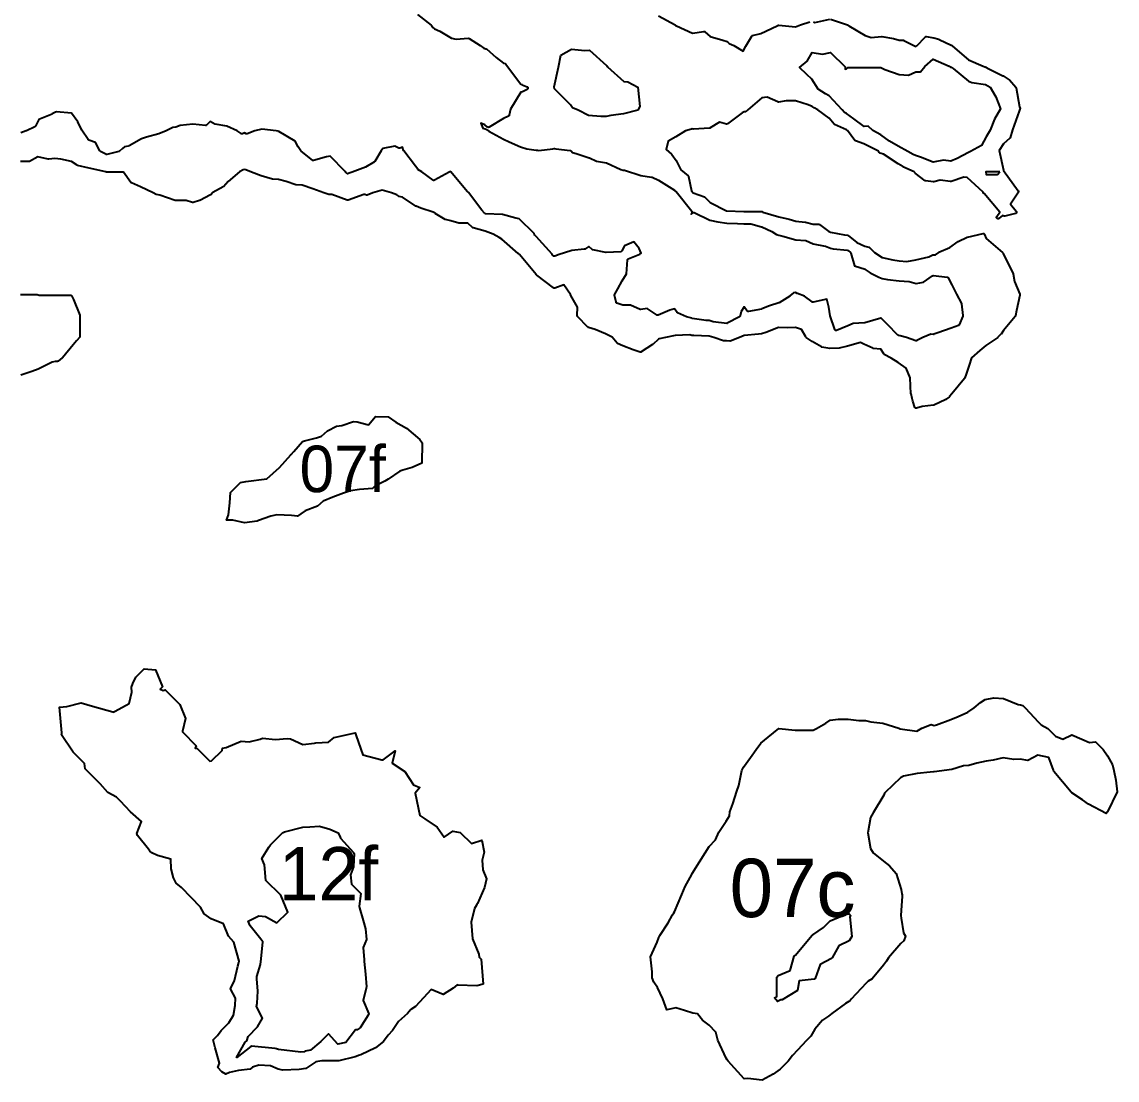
# Model space of a CAD drawing. Header units: millimetres. Extents: x 0 to 500, y 0 to 700.
# Drawn here: x 249.3 to 308.2, y 377.1 to 434 of the extents above; entities that cross this region are included whole.
import ezdxf
from ezdxf.enums import TextEntityAlignment as Align

# ---------------------------------------------------------------- set-up
doc = ezdxf.new("R2010")
doc.units = ezdxf.units.MM
doc.layers.add('CORTE', color=1, linetype='Continuous')
doc.layers.add('GRABADO', color=5, linetype='Continuous')

msp = doc.modelspace()

# ---------------------------------------------------------------- linework, layer by layer
at = {"layer": 'CORTE'}
for points in [[(292.768, 434.135), (293.675, 433.832), (293.68, 433.83), (293.686, 433.827), (293.691, 433.824), (293.697, 433.822), (293.707, 433.818), (293.716, 433.812), (293.719, 433.809), (293.749, 433.783), (294.63, 433.255), (294.954, 433.144), (295.517, 433.211), (295.524, 433.212), (295.533, 433.211), (296.149, 433.1), (296.153, 433.1), (296.463, 433.015), (296.689, 433.003), (296.694, 433.002), (296.702, 433.001), (296.711, 432.998), (296.716, 432.995), (297.245, 432.718), (297.364, 432.665), (297.408, 432.704), (297.856, 433.175), (297.861, 433.18), (297.872, 433.188), (297.879, 433.191), (297.885, 433.194), (297.895, 433.196), (297.9, 433.197), (297.905, 433.198), (297.916, 433.198), (298.32, 433.129), (298.323, 433.128), (298.6, 433.052), (298.604, 433.05), (298.608, 433.049), (299.264, 432.744), (299.268, 432.742), (299.271, 432.74), (299.313, 432.711), (299.316, 432.708), (299.825, 432.251), (300.196, 431.948), (300.984, 431.607), (301.07, 431.57), (301.095, 431.566), (301.102, 431.565), (301.111, 431.562), (301.115, 431.56), (301.185, 431.524), (302.046, 431.096), (302.05, 431.094), (302.375, 430.879), (302.382, 430.874), (302.389, 430.867), (302.729, 430.476), (302.734, 430.47), (302.74, 430.458), (302.744, 430.449), (302.746, 430.443), (302.941, 429.413), (302.961, 429.329), (302.962, 429.318), (302.962, 429.306), (302.96, 429.295), (302.917, 429.183), (302.554, 428.18), (302.432, 427.762), (302.43, 427.755), (302.426, 427.747), (302.423, 427.741), (302.415, 427.731), (302.066, 427.428), (301.837, 427.077), (302.069, 426.012), (302.07, 426.006), (302.07, 425.997), (302.07, 425.99), (302.07, 425.989), (302.868, 424.913), (302.871, 424.908), (302.875, 424.9), (302.878, 424.893), (302.88, 424.885), (302.881, 424.88), (302.882, 424.871), (302.882, 424.864), (302.881, 424.855), (302.878, 424.846), (302.877, 424.843), (302.875, 424.837), (302.872, 424.831), (302.451, 424.181), (302.762, 423.805), (302.766, 423.8), (302.771, 423.791), (302.774, 423.785), (302.775, 423.782), (302.778, 423.774), (302.779, 423.765), (302.779, 423.757), (302.779, 423.75), (302.778, 423.745), (302.777, 423.737), (302.774, 423.731), (302.771, 423.723), (302.767, 423.716), (302.764, 423.711), (302.755, 423.701), (302.743, 423.693), (302.733, 423.688), (302.725, 423.685), (302.143, 423.545), (302.137, 423.543), (302.125, 423.542), (302.117, 423.543), (302.112, 423.544), (302.108, 423.545), (302.024, 423.57), (301.822, 423.419), (301.816, 423.414), (301.807, 423.41), (301.805, 423.409), (301.796, 423.405), (301.782, 423.403), (301.774, 423.403), (301.767, 423.404), (301.76, 423.405), (301.754, 423.407), (301.747, 423.409), (301.738, 423.414), (301.733, 423.418), (301.727, 423.422), (301.718, 423.431), (301.713, 423.439), (301.709, 423.446), (301.706, 423.452), (301.704, 423.459), (301.703, 423.464), (301.702, 423.469), (301.701, 423.479), (301.702, 423.488), (301.703, 423.495), (301.705, 423.501), (301.707, 423.508), (301.71, 423.513), (301.712, 423.517), (301.872, 423.753), (301.038, 424.753), (301.022, 424.759), (301.017, 424.761), (301.008, 424.766), (301.003, 424.77), (300.997, 424.775), (300.992, 424.781), (300.988, 424.785), (300.985, 424.79), (300.981, 424.797), (300.979, 424.803), (300.971, 424.827), (300.124, 425.629), (299.946, 425.64), (299.252, 425.403), (299.243, 425.4), (299.232, 425.399), (299.227, 425.399), (299.222, 425.399), (298.669, 425.471), (298.32, 425.391), (298.312, 425.389), (298.301, 425.389), (298.297, 425.39), (297.901, 425.435), (297.896, 425.436), (297.89, 425.437), (297.884, 425.439), (297.875, 425.443), (297.868, 425.448), (297.329, 425.863), (297.325, 425.866), (297.275, 425.918), (296.663, 426.203), (296.659, 426.204), (296.411, 426.348), (295.616, 426.874), (295.501, 426.913), (295.428, 426.937), (295.422, 426.939), (295.416, 426.943), (295.412, 426.945), (295.406, 426.95), (295.398, 426.958), (295.394, 426.962), (295.392, 426.965), (295.347, 427.035), (294.569, 427.439), (294.115, 427.585), (294.108, 427.587), (294.1, 427.592), (294.089, 427.6), (294.083, 427.608), (293.676, 428.15), (293.633, 428.182), (292.99, 428.472), (292.986, 428.474), (292.983, 428.476), (292.977, 428.48), (292.971, 428.485), (292.968, 428.489), (292.694, 428.818), (292.08, 429.253), (291.883, 429.376), (291.785, 429.437), (291.563, 429.522), (290.881, 429.736), (290.384, 429.736), (289.974, 429.679), (289.969, 429.679), (289.962, 429.679), (289.954, 429.68), (289.949, 429.681), (289.941, 429.683), (289.363, 429.95), (289.073, 429.9), (288.326, 429.259), (288.234, 429.175), (288.229, 429.171), (288.222, 429.166), (288.214, 429.162), (288.208, 429.16), (288.2, 429.157), (288.193, 429.156), (288.134, 429.15), (288.027, 429.101), (287.231, 428.51), (287.225, 428.506), (287.212, 428.5), (287.201, 428.498), (287.194, 428.497), (287.19, 428.496), (287.183, 428.496), (287.176, 428.497), (287.17, 428.498), (286.798, 428.603), (286.3, 428.287), (286.297, 428.285), (286.29, 428.281), (286.279, 428.278), (286.273, 428.277), (286.268, 428.276), (285.411, 428.215), (285.405, 428.215), (285.394, 428.216), (285.389, 428.218), (285.338, 428.232), (285.291, 428.214), (285.287, 428.213), (284.978, 428.134), (284.447, 427.815), (284.037, 427.569), (283.93, 427.12), (284.227, 426.87), (284.231, 426.866), (284.234, 426.862), (284.47, 426.544), (284.474, 426.538), (284.717, 426.028), (285.111, 425.713), (285.115, 425.709), (285.121, 425.703), (285.126, 425.696), (285.129, 425.691), (285.132, 425.685), (285.135, 425.678), (285.136, 425.674), (285.297, 424.902), (285.38, 424.799), (285.988, 424.582), (285.995, 424.58), (286.002, 424.576), (286.005, 424.574), (286.012, 424.569), (286.016, 424.564), (286.306, 424.272), (287.184, 423.828), (287.195, 423.826), (287.195, 423.826), (288.115, 423.8), (289.018, 423.8), (289.028, 423.799), (289.033, 423.797), (289.063, 423.789), (289.067, 423.787), (289.071, 423.786), (289.122, 423.761), (289.985, 423.502), (290.538, 423.384), (290.541, 423.383), (290.908, 423.265), (291.414, 423.218), (291.419, 423.217), (291.829, 423.119), (292.144, 423.106), (292.15, 423.106), (292.158, 423.104), (292.168, 423.101), (292.176, 423.097), (292.18, 423.095), (292.183, 423.093), (292.687, 422.711), (292.767, 422.676), (293.53, 422.537), (293.683, 422.521), (293.687, 422.521), (293.694, 422.519), (293.706, 422.514), (293.714, 422.509), (293.716, 422.507), (294.194, 422.131), (294.623, 421.925), (294.84, 421.873), (294.846, 421.871), (294.856, 421.866), (294.863, 421.862), (294.868, 421.858), (294.872, 421.854), (295.13, 421.593), (295.554, 421.326), (296.123, 421.196), (296.461, 421.141), (296.875, 421.096), (297.362, 421.199), (298.062, 421.347), (298.268, 421.461), (298.272, 421.463), (298.282, 421.468), (298.292, 421.469), (298.297, 421.47), (298.301, 421.47), (298.307, 421.47), (298.408, 421.461), (298.594, 421.595), (298.6, 421.599), (299.193, 421.866), (299.632, 422.173), (299.637, 422.176), (300.126, 422.416), (300.134, 422.419), (300.14, 422.42), (300.975, 422.606), (300.979, 422.606), (300.983, 422.607), (300.995, 422.607), (301.004, 422.605), (301.009, 422.604), (301.016, 422.602), (301.024, 422.598), (301.029, 422.594), (301.035, 422.591), (301.04, 422.586), (301.047, 422.579), (301.052, 422.571), (301.054, 422.566), (301.057, 422.561), (301.146, 422.333), (302.014, 421.589), (302.017, 421.586), (302.022, 421.58), (302.027, 421.573), (302.029, 421.569), (302.047, 421.533), (302.076, 421.475), (302.586, 420.456), (302.589, 420.449), (302.591, 420.441), (302.592, 420.438), (302.66, 420.026), (302.947, 419.339), (302.949, 419.334), (302.951, 419.324), (302.952, 419.315), (302.952, 419.308), (302.952, 419.303), (302.951, 419.298), (302.778, 418.461), (302.719, 418.181), (302.717, 418.171), (302.711, 418.161), (302.706, 418.154), (302.069, 417.389), (301.942, 417.199), (301.939, 417.194), (301.934, 417.189), (301.771, 417.032), (301.767, 417.029), (301.764, 417.026), (301.128, 416.591), (300.803, 416.313), (300.36, 415.932), (300.227, 415.533), (300.062, 415.039), (299.997, 414.841), (299.995, 414.835), (299.99, 414.827), (299.987, 414.822), (299.984, 414.818), (299.288, 413.982), (299.172, 413.843), (299.168, 413.839), (299.163, 413.834), (298.986, 413.693), (298.981, 413.689), (298.976, 413.686), (298.335, 413.378), (298.329, 413.376), (298.321, 413.373), (298.315, 413.372), (297.707, 413.3), (297.392, 413.216), (297.387, 413.215), (297.382, 413.214), (297.375, 413.214), (297.368, 413.215), (297.361, 413.216), (297.353, 413.218), (297.347, 413.221), (297.34, 413.224), (297.33, 413.23), (297.324, 413.236), (297.317, 413.243), (297.312, 413.252), (297.308, 413.26), (297.191, 413.588), (297.19, 413.591), (297.153, 413.735), (297.099, 413.984), (297.098, 413.989), (297.098, 413.993), (297.058, 414.848), (296.844, 415.361), (296.409, 415.668), (296.027, 415.911), (295.655, 416.112), (295.651, 416.114), (295.646, 416.118), (295.64, 416.123), (295.634, 416.129), (295.631, 416.134), (295.629, 416.137), (295.479, 416.391), (295.072, 416.432), (295.067, 416.433), (295.059, 416.435), (295.052, 416.438), (294.566, 416.664), (294.379, 416.752), (293.691, 416.552), (293.241, 416.437), (293.234, 416.436), (293.229, 416.436), (292.742, 416.421), (292.736, 416.422), (292.734, 416.422), (292.302, 416.502), (292.293, 416.504), (292.285, 416.508), (292.281, 416.51), (291.783, 416.809), (291.781, 416.81), (291.464, 417.025), (291.46, 417.028), (291.453, 417.034), (291.449, 417.039), (291.444, 417.044), (291.441, 417.049), (291.202, 417.456), (290.883, 417.555), (290.461, 417.533), (290.457, 417.533), (289.978, 417.556), (289.296, 417.294), (289.061, 417.221), (289.059, 417.22), (289.055, 417.219), (288.898, 417.195), (288.896, 417.195), (288.132, 417.118), (287.881, 417.018), (287.378, 416.817), (287.367, 416.813), (287.359, 416.813), (287.354, 416.813), (287.348, 416.813), (287.182, 416.83), (287.036, 416.835), (287.03, 416.835), (287.023, 416.837), (287.017, 416.838), (286.499, 417.016), (286.249, 417.086), (285.415, 417.116), (285.411, 417.116), (285.32, 417.13), (285.316, 417.131), (285.201, 417.162), (284.418, 417.122), (283.902, 417.014), (283.561, 416.948), (283.524, 416.932), (283.208, 416.643), (283.204, 416.639), (283.199, 416.636), (282.595, 416.24), (282.589, 416.237), (282.577, 416.232), (282.563, 416.229), (282.553, 416.229), (282.546, 416.229), (282.539, 416.231), (282.535, 416.232), (282.157, 416.355), (282.155, 416.356), (281.601, 416.577), (281.323, 416.689), (281.314, 416.693), (281.306, 416.7), (281.301, 416.704), (281.297, 416.708), (281.031, 417.028), (280.671, 417.21), (280.116, 417.455), (279.752, 417.559), (279.747, 417.561), (279.741, 417.564), (279.735, 417.568), (279.731, 417.57), (279.725, 417.575), (279.167, 418.149), (279.164, 418.152), (279.16, 418.159), (279.155, 418.167), (279.153, 418.172), (279.151, 418.177), (279.149, 418.188), (279.148, 418.197), (279.148, 418.201), (279.169, 418.654), (278.808, 419.274), (278.806, 419.278), (278.784, 419.33), (278.422, 419.851), (277.949, 419.674), (277.943, 419.672), (277.935, 419.671), (277.928, 419.67), (277.921, 419.67), (277.914, 419.67), (277.904, 419.672), (277.894, 419.676), (277.885, 419.681), (277.88, 419.684), (276.976, 420.362), (276.961, 420.372), (276.956, 420.376), (276.951, 420.382), (276.946, 420.387), (276.942, 420.393), (276.94, 420.397), (276.934, 420.409), (276.044, 421.478), (276.037, 421.482), (276.032, 421.485), (276.025, 421.492), (276.021, 421.497), (276.016, 421.503), (276.013, 421.509), (276.012, 421.512), (275.987, 421.525), (275.983, 421.527), (275.978, 421.531), (275.099, 422.307), (274.955, 422.399), (274.625, 422.577), (274.195, 422.732), (273.55, 422.912), (273.544, 422.914), (273.533, 422.919), (273.526, 422.926), (273.524, 422.927), (273.263, 423.166), (272.793, 423.166), (272.788, 423.166), (272.782, 423.167), (272.776, 423.169), (272.347, 423.297), (272.073, 423.356), (272.066, 423.358), (272.06, 423.361), (272.056, 423.363), (271.504, 423.694), (271.502, 423.695), (271.406, 423.762), (270.734, 423.975), (270.731, 423.975), (270.486, 424.073), (270.481, 424.075), (270.473, 424.079), (269.759, 424.556), (269.565, 424.602), (269.558, 424.605), (269.548, 424.609), (269.449, 424.681), (269.157, 424.798), (268.66, 424.947), (268.164, 424.798), (267.859, 424.676), (267.849, 424.673), (267.842, 424.673), (267.835, 424.672), (267.826, 424.673), (267.818, 424.674), (267.814, 424.675), (267.724, 424.705), (267.672, 424.702), (266.83, 424.399), (266.819, 424.396), (266.81, 424.395), (266.805, 424.395), (266.795, 424.396), (266.785, 424.399), (265.945, 424.701), (265.879, 424.701), (265.8, 424.706), (265.79, 424.707), (265.532, 424.798), (264.93, 425.01), (264.361, 425.211), (264.021, 425.231), (264.018, 425.231), (264.011, 425.232), (263.498, 425.408), (263.09, 425.511), (262.783, 425.53), (262.775, 425.531), (262.768, 425.533), (262.152, 425.718), (261.64, 425.91), (261.322, 426.029), (261.249, 426.057), (261.183, 426.032), (260.995, 425.919), (260.375, 425.398), (260.121, 425.124), (260.116, 425.118), (260.109, 425.114), (260.106, 425.111), (259.559, 424.809), (259.448, 424.694), (259.443, 424.69), (259.438, 424.686), (259.433, 424.684), (258.85, 424.384), (258.846, 424.383), (258.842, 424.381), (258.488, 424.275), (258.482, 424.274), (258.471, 424.272), (258.461, 424.273), (258.458, 424.274), (258.452, 424.275), (258.112, 424.377), (257.541, 424.377), (257.531, 424.378), (257.521, 424.38), (256.699, 424.676), (256.606, 424.69), (256.528, 424.702), (256.521, 424.703), (256.516, 424.705), (256.51, 424.707), (256.503, 424.711), (256.35, 424.802), (255.66, 425.113), (255.174, 425.332), (255.168, 425.335), (255.163, 425.338), (255.159, 425.341), (255.153, 425.347), (255.149, 425.351), (255.147, 425.354), (254.757, 425.916), (254.754, 425.917), (253.857, 425.917), (253.856, 425.917), (253.85, 425.915), (253.838, 425.915), (253.825, 425.915), (253.815, 425.918), (253.813, 425.919), (253.807, 425.921), (253.799, 425.926), (252.895, 426.132), (252.271, 426.275), (252.263, 426.278), (252.254, 426.282), (252.25, 426.285), (251.956, 426.484), (251.387, 426.611), (251.059, 426.639), (250.729, 426.611), (250.721, 426.61), (250.709, 426.612), (250.706, 426.612), (250.144, 426.735), (249.689, 426.487), (249.684, 426.484), (249.677, 426.482), (249.669, 426.48), (249.665, 426.479), (249.66, 426.479), (249.207, 426.479)], [(283.513, 434.317), (284.42, 433.827), (284.425, 433.824), (284.43, 433.82), (284.434, 433.816), (284.439, 433.811), (284.444, 433.804), (284.449, 433.796), (284.453, 433.789), (284.454, 433.783), (284.455, 433.781), (284.464, 433.781), (284.471, 433.779), (284.478, 433.778), (284.484, 433.775), (285.345, 433.388), (285.955, 433.479), (285.961, 433.48), (285.966, 433.48), (285.973, 433.479), (285.982, 433.477), (285.992, 433.474), (286.003, 433.469), (286.01, 433.463), (286.013, 433.461), (286.299, 433.203), (286.976, 433.001), (287.208, 432.932), (287.215, 432.93), (287.222, 432.926), (287.226, 432.924), (287.232, 432.92), (287.236, 432.917), (287.329, 432.833), (287.569, 432.718), (287.572, 432.716), (288.081, 432.411), (288.212, 432.684), (288.213, 432.687), (288.531, 433.221), (288.534, 433.226), (288.541, 433.233), (288.545, 433.238), (288.553, 433.244), (288.565, 433.251), (288.573, 433.254), (288.576, 433.255), (289.015, 433.36), (289.896, 433.783), (289.901, 433.786), (289.94, 433.797), (289.959, 433.806), (289.965, 433.808), (289.974, 433.81), (289.978, 433.811), (289.987, 433.812), (290.882, 433.723), (291.155, 433.832), (291.157, 433.833), (291.663, 433.995)], [(291.862, 433.994), (291.924, 433.948), (292.73, 434.136)], [(249.205, 419.33), (250.091, 419.33), (250.102, 419.329), (250.155, 419.313), (250.221, 419.293), (251.059, 419.293), (251.909, 419.293), (251.915, 419.293), (251.925, 419.291), (251.93, 419.29), (251.937, 419.288), (251.945, 419.284), (251.95, 419.28), (251.956, 419.276), (251.961, 419.272), (251.967, 419.266), (251.971, 419.259), (251.975, 419.253), (251.977, 419.248), (252.055, 419.062), (252.404, 418.227), (252.407, 418.221), (252.409, 418.212), (252.409, 418.207), (252.41, 418.203), (252.41, 417.084), (252.409, 417.079), (252.409, 417.074), (252.407, 417.066), (252.404, 417.059), (252.401, 417.052), (252.397, 417.045), (252.393, 417.041), (252.218, 416.83), (252.043, 416.621), (251.465, 415.927), (251.462, 415.923), (251.458, 415.919), (251.244, 415.749), (251.24, 415.746), (251.235, 415.743), (251.228, 415.739), (251.219, 415.736), (251.211, 415.734), (251.204, 415.733), (251.068, 415.733), (250.911, 415.696), (250.165, 415.312), (250.16, 415.31), (249.823, 415.194), (249.229, 414.991)]]:
    msp.add_lwpolyline(points, dxfattribs=at)
for points in [[(301.883, 425.922), (301.122, 425.922), (301.146, 425.778), (301.746, 425.778), (301.883, 425.922)], [(262.458, 409.422), (263.138, 410.025), (263.741, 410.705), (263.755, 410.724), (263.769, 410.732), (263.904, 410.889), (264.383, 411.417), (264.489, 411.464), (265.125, 411.623), (265.404, 411.717), (265.717, 411.99), (266.213, 412.241), (266.498, 412.279), (267.111, 412.505), (267.315, 412.486), (267.917, 412.314), (268.296, 412.768), (268.974, 412.76), (269.396, 412.467), (269.965, 412.146), (270.68, 411.536), (270.814, 411.353), (270.791, 410.258), (270.282, 410.018), (269.78, 409.884), (269.618, 409.829), (268.987, 409.392), (268.797, 409.287), (268.272, 409.03), (268.148, 408.906), (267.441, 408.842), (266.955, 408.776), (266.852, 408.732), (266.575, 408.643), (266.005, 408.426), (265.485, 408.21), (265.19, 407.948), (264.522, 407.688), (264.292, 407.542), (264.107, 407.405), (263.785, 407.452), (262.99, 407.485), (262.679, 407.414), (262.012, 407.173), (261.93, 407.147), (261.257, 407.051), (260.638, 407.201), (260.287, 407.198), (260.388, 407.478), (260.467, 408.121), (260.505, 408.688), (261.04, 409.223), (261.329, 409.277), (262.458, 409.422)], [(274.1, 382.245), (273.752, 382.157), (272.725, 382.196), (272.7, 382.206), (272.484, 382.026), (271.934, 381.689), (271.297, 381.964), (270.88, 381.515), (270.449, 381.05), (270.199, 380.877), (270.024, 380.667), (269.535, 380.243), (269.211, 379.745), (268.976, 379.495), (268.732, 379.162), (268.304, 378.823), (267.519, 378.444), (267.394, 378.403), (267.346, 378.383), (267.204, 378.33), (266.337, 378.128), (265.913, 378.123), (265.407, 378.117), (265.101, 378.074), (264.549, 377.711), (264.197, 377.647), (263.316, 377.611), (263.07, 377.676), (262.654, 377.855), (262.032, 377.882), (261.692, 377.775), (261.569, 377.678), (260.933, 377.608), (260.448, 377.486), (260.256, 377.396), (260.033, 377.53), (259.826, 377.756), (259.91, 377.995), (259.684, 378.815), (259.565, 379.248), (259.8, 379.484), (260.002, 379.747), (260.421, 380.166), (260.669, 380.582), (260.752, 381.093), (260.781, 381.492), (260.495, 381.998), (260.728, 382.447), (260.901, 383.216), (260.953, 383.404), (260.964, 383.485), (260.68, 384.507), (260.394, 384.829), (260.122, 385.49), (259.465, 385.76), (259.085, 386.032), (258.892, 386.39), (258.385, 386.898), (257.87, 387.438), (257.576, 387.671), (257.43, 387.97), (257.307, 388.448), (257.292, 388.965), (256.573, 389.17), (256.279, 389.313), (256.174, 389.402), (256.09, 389.501), (255.504, 390.233), (255.47, 390.353), (255.726, 390.987), (255.134, 391.505), (254.587, 392.09), (254.367, 392.294), (253.908, 392.547), (253.494, 393.014), (252.692, 393.816), (252.654, 394.112), (252.048, 394.718), (251.409, 395.648), (251.434, 395.708), (251.441, 395.752), (251.316, 397.13), (251.694, 397.172), (252.48, 397.37), (252.77, 397.287), (252.951, 397.235), (253.852, 396.977), (254.173, 396.885), (254.209, 396.875), (254.227, 396.885), (254.301, 396.925), (255.048, 397.328), (255.202, 397.944), (255.177, 398.217), (255.258, 398.404), (255.409, 398.756), (255.856, 399.204), (256.47, 399.149), (256.843, 398.239), (256.715, 398.111), (256.881, 398.042), (256.99, 398.069), (257.782, 397.277), (258.09, 396.531), (257.918, 395.844), (257.914, 395.807), (258.658, 395.062), (258.601, 394.929), (258.716, 394.918), (259.392, 394.242), (259.485, 394.253), (260.049, 394.817), (260.08, 394.94), (260.277, 394.961), (261.079, 395.306), (261.503, 395.267), (262.091, 395.414), (262.224, 395.471), (262.926, 395.408), (263.56, 395.457), (263.732, 395.441), (264.393, 395.128), (265.027, 395.198), (265.099, 395.216), (265.769, 395.251), (266.084, 395.513), (267.204, 395.754), (267.262, 395.59), (267.624, 394.57), (268.644, 394.311), (268.716, 394.312), (269.358, 394.786), (269.192, 394.121), (269.876, 393.672), (270.342, 392.963), (270.689, 392.821), (270.438, 392.515), (270.438, 392.514), (270.686, 391.314), (270.952, 391.127), (271.613, 390.694), (271.998, 390.155), (272.455, 390.479), (272.863, 390.403), (273.46, 389.806), (274.015, 389.991), (274.143, 389.347), (274.033, 388.908), (274.081, 388.388), (274.276, 387.913), (274.16, 387.449), (273.785, 386.573), (273.746, 386.535), (273.737, 386.498), (273.628, 386.319), (273.442, 385.569), (273.482, 385.128), (273.522, 384.685), (273.859, 383.864), (273.874, 383.69), (273.978, 383.586), (274.1, 382.245)], [(289.096, 377.085), (288.328, 377.169), (288.124, 377.15), (287.266, 378.101), (287.217, 378.17), (287.162, 378.267), (286.709, 379.234), (286.598, 379.659), (286.251, 380.037), (285.886, 380.316), (285.616, 380.64), (285.358, 380.692), (284.917, 380.824), (284.446, 380.965), (283.96, 380.868), (283.751, 381.454), (283.458, 382.071), (283.276, 382.342), (283.178, 382.579), (283.178, 382.914), (283.082, 383.718), (283.453, 384.499), (283.536, 384.746), (283.586, 384.854), (284.036, 385.549), (284.269, 385.969), (284.324, 386.048), (284.383, 386.133), (284.774, 387.069), (284.953, 387.5), (285.308, 388.139), (285.328, 388.187), (285.72, 388.814), (286.026, 389.304), (286.242, 389.65), (286.579, 390.009), (286.763, 390.412), (287.166, 391.003), (287.343, 391.287), (287.362, 391.503), (287.515, 391.94), (287.736, 392.622), (287.832, 392.918), (288.002, 393.735), (288.09, 393.911), (288.459, 394.427), (288.773, 394.867), (289.027, 395.195), (289.422, 395.524), (289.983, 395.99), (290.862, 395.909), (290.938, 395.894), (291.019, 395.902), (291.841, 395.902), (292.016, 395.999), (292.515, 396.275), (292.76, 396.447), (293.183, 396.489), (293.717, 396.489), (294.296, 396.425), (294.648, 396.425), (294.942, 396.355), (295.581, 396.285), (296.442, 396.004), (296.508, 395.974), (296.509, 395.973), (296.52, 395.975), (297.404, 395.857), (297.675, 396.002), (298.181, 396.204), (298.347, 396.157), (298.473, 396.186), (299.244, 396.482), (299.642, 396.634), (300.16, 396.868), (300.499, 397.105), (300.84, 397.392), (301.096, 397.559), (301.547, 397.633), (302.067, 397.598), (302.859, 397.281), (302.99, 397.269), (303.12, 397.233), (303.235, 397.095), (303.956, 396.327), (304.106, 396.186), (304.458, 395.994), (304.871, 395.581), (305.261, 395.425), (305.755, 395.653), (306.277, 395.412), (306.693, 395.246), (307.026, 395.279), (307.435, 394.87), (307.672, 394.515), (307.934, 394.043), (308, 393.726), (308.107, 393.212), (308.182, 392.586), (307.672, 391.516), (307.598, 391.428), (306.641, 391.92), (306.326, 392.163), (305.742, 392.537), (305.704, 392.565), (305.243, 393.117), (304.779, 393.675), (304.757, 393.758), (304.506, 394.437), (303.914, 394.566), (303.38, 394.274), (302.972, 394.351), (302.626, 394.33), (302.053, 394.415), (301.515, 394.295), (301.137, 394.241), (300.63, 394.134), (300.211, 394.002), (299.921, 393.983), (299.287, 393.793), (298.35, 393.653), (298.319, 393.667), (298.313, 393.669), (298.124, 393.636), (297.429, 393.566), (296.698, 393.42), (296.535, 393.342), (295.703, 392.543), (295.668, 392.512), (295.635, 392.401), (295.068, 391.449), (294.923, 391.206), (294.785, 390.375), (294.923, 389.545), (295.061, 389.313), (295.612, 388.851), (295.95, 388.607), (296.298, 388.189), (296.565, 387.337), (296.604, 387.102), (296.616, 387.054), (296.625, 386.972), (296.567, 386.201), (296.549, 385.931), (296.566, 385.8), (296.688, 384.996), (296.807, 384.829), (296.717, 384.578), (296.545, 384.439), (295.895, 383.66), (295.775, 383.486), (295.625, 383.271), (295.014, 382.538), (294.801, 382.396), (294.692, 382.297), (293.873, 381.437), (293.826, 381.358), (293.751, 381.313), (293.58, 381.21), (292.833, 380.672), (292.654, 380.523), (292.336, 380.314), (291.922, 379.818), (291.721, 379.455), (291.485, 379.207), (290.988, 378.686), (290.729, 378.414), (290.498, 378.098), (290.056, 377.673), (289.686, 377.407), (289.096, 377.085)]]:
    msp.add_lwpolyline(points, close=True, dxfattribs=at)
at = {"layer": 'GRABADO'}
msp.add_lwpolyline([(270.56, 434.388), (271.297, 433.819), (271.305, 433.812), (271.311, 433.803), (271.313, 433.8), (271.381, 433.679), (271.475, 433.622), (271.759, 433.486), (271.762, 433.484), (272.393, 433.105), (272.644, 433.055), (273.289, 433.107), (273.299, 433.107), (273.307, 433.105), (273.315, 433.104), (273.326, 433.099), (273.331, 433.096), (273.93, 432.713), (274.13, 432.575), (274.238, 432.547), (274.244, 432.545), (274.251, 432.542), (274.257, 432.539), (274.263, 432.535), (274.265, 432.533), (274.794, 432.074), (275.178, 431.767), (275.275, 431.744), (275.286, 431.74), (275.294, 431.736), (275.297, 431.733), (275.305, 431.727), (275.311, 431.721), (275.316, 431.716), (275.405, 431.582), (276.115, 430.635), (276.187, 430.616), (276.191, 430.615), (276.197, 430.613), (276.459, 430.494), (276.462, 430.493), (276.469, 430.489), (276.477, 430.482), (276.48, 430.479), (276.486, 430.472), (276.492, 430.463), (276.497, 430.453), (276.499, 430.446), (276.5, 430.441), (276.501, 430.432), (276.501, 430.425), (276.501, 430.417), (276.499, 430.411), (276.497, 430.402), (276.494, 430.395), (276.492, 430.391), (276.488, 430.385), (276.484, 430.379), (276.479, 430.374), (276.473, 430.368), (276.467, 430.364), (276.463, 430.362), (276.213, 430.233), (276.207, 430.229), (276.12, 430.203), (275.564, 429.287), (275.492, 428.968), (275.49, 428.962), (275.488, 428.955), (275.484, 428.949), (275.481, 428.943), (275.476, 428.937), (275.47, 428.931), (275.462, 428.925), (275.454, 428.92), (275.18, 428.788), (274.413, 428.327), (274.409, 428.325), (274.401, 428.321), (274.389, 428.319), (274.38, 428.317), (274.371, 428.317), (274.361, 428.319), (274.355, 428.32), (274.348, 428.322), (274.343, 428.325), (274.336, 428.329), (274.329, 428.334), (274.18, 428.453), (273.963, 428.54), (274.077, 428.267), (274.203, 428.235), (274.21, 428.233), (274.218, 428.23), (274.254, 428.211), (274.258, 428.208), (274.263, 428.205), (274.39, 428.11), (275.178, 427.68), (275.493, 427.542), (276.098, 427.279), (276.444, 427.165), (276.935, 427.085), (277.003, 427.085), (277.01, 427.084), (277.081, 427.07), (277.841, 427.166), (277.903, 427.183), (277.911, 427.185), (277.921, 427.185), (277.926, 427.185), (277.936, 427.185), (278.007, 427.166), (278.778, 427.068), (278.785, 427.068), (278.798, 427.063), (278.807, 427.058), (278.818, 427.051), (278.892, 426.97), (279.088, 426.906), (279.799, 426.673), (279.803, 426.672), (280.178, 426.508), (280.719, 426.409), (280.725, 426.407), (280.731, 426.405), (281.496, 426.052), (281.617, 426.023), (281.639, 426.02), (281.641, 426.02), (281.679, 426.013), (281.684, 426.012), (282.572, 425.736), (283.152, 425.647), (283.161, 425.646), (283.172, 425.641), (283.518, 425.475), (284.389, 424.932), (284.393, 424.929), (284.398, 424.924), (284.403, 424.919), (284.41, 424.912), (284.414, 424.903), (284.417, 424.897), (284.419, 424.893), (284.419, 424.891), (284.424, 424.89), (284.431, 424.888), (284.437, 424.886), (284.444, 424.883), (284.45, 424.879), (284.458, 424.873), (284.464, 424.867), (284.466, 424.864), (285.305, 423.802), (285.307, 423.798), (285.311, 423.792), (285.314, 423.784), (285.316, 423.779), (285.318, 423.772), (285.319, 423.763), (285.319, 423.752), (285.318, 423.741), (285.314, 423.73), (285.311, 423.724), (285.273, 423.65), (285.289, 423.659), (285.355, 423.727), (285.36, 423.73), (285.364, 423.733), (285.369, 423.736), (285.376, 423.741), (285.385, 423.743), (285.391, 423.745), (285.398, 423.746), (285.403, 423.746), (285.409, 423.746), (285.416, 423.746), (285.425, 423.744), (285.434, 423.741), (285.438, 423.739), (286.286, 423.332), (286.702, 423.232), (287.194, 423.164), (287.76, 423.148), (288.115, 423.138), (288.464, 423.138), (288.474, 423.137), (288.481, 423.135), (289.063, 422.976), (289.067, 422.974), (289.071, 422.973), (289.614, 422.712), (289.873, 422.562), (289.99, 422.514), (290.202, 422.458), (290.905, 422.274), (291.422, 422.235), (291.427, 422.234), (291.436, 422.232), (291.443, 422.23), (291.841, 422.057), (292.49, 421.933), (292.495, 421.932), (292.502, 421.929), (292.767, 421.813), (292.906, 421.788), (293.68, 421.709), (293.687, 421.708), (293.699, 421.704), (293.707, 421.7), (293.712, 421.697), (293.716, 421.694), (293.845, 421.593), (293.851, 421.589), (293.857, 421.581), (293.861, 421.576), (293.865, 421.569), (293.868, 421.563), (293.87, 421.558), (294.066, 420.88), (294.626, 420.684), (294.632, 420.681), (294.639, 420.678), (294.911, 420.487), (295.365, 420.263), (295.546, 420.19), (295.84, 420.131), (296.458, 420.064), (296.992, 420.025), (296.996, 420.025), (296.999, 420.024), (297.38, 419.93), (297.765, 419.993), (298.263, 420.335), (298.267, 420.337), (298.273, 420.34), (298.282, 420.344), (298.292, 420.346), (298.294, 420.346), (298.303, 420.347), (299.044, 420.262), (299.052, 420.261), (299.059, 420.259), (299.064, 420.257), (299.071, 420.254), (299.076, 420.251), (299.081, 420.247), (299.089, 420.24), (299.096, 420.231), (299.1, 420.224), (299.296, 419.858), (299.297, 419.857), (299.553, 419.344), (299.806, 418.839), (299.808, 418.834), (299.81, 418.829), (299.811, 418.825), (299.812, 418.821), (299.885, 418.206), (299.885, 418.201), (299.885, 418.194), (299.884, 418.185), (299.882, 418.178), (299.88, 418.173), (299.691, 417.696), (299.686, 417.687), (299.682, 417.681), (299.678, 417.677), (299.672, 417.671), (299.665, 417.665), (299.655, 417.659), (299.255, 417.519), (298.539, 417.269), (298.331, 417.189), (298.324, 417.186), (298.31, 417.184), (298.302, 417.184), (298.168, 417.19), (297.74, 417.019), (297.409, 416.849), (297.404, 416.847), (297.398, 416.845), (297.391, 416.843), (297.382, 416.842), (297.375, 416.842), (297.368, 416.842), (297.361, 416.844), (297.356, 416.845), (296.858, 417.016), (296.509, 417.109), (296.428, 417.13), (296.419, 417.134), (296.409, 417.139), (296.402, 417.145), (296.399, 417.148), (295.826, 417.72), (295.491, 418.062), (295.482, 418.062), (294.62, 417.804), (294.615, 417.802), (294.607, 417.801), (294.602, 417.801), (293.982, 417.774), (293.702, 417.646), (293.7, 417.645), (293.092, 417.402), (293.088, 417.401), (293.082, 417.399), (293.071, 417.397), (293.064, 417.397), (293.059, 417.398), (293.051, 417.399), (293.039, 417.402), (293.03, 417.407), (293.025, 417.41), (293.021, 417.412), (293.015, 417.418), (293.01, 417.423), (293.005, 417.429), (293.001, 417.435), (292.997, 417.443), (292.753, 418.175), (292.751, 418.181), (292.75, 418.187), (292.672, 418.656), (292.571, 419.08), (291.834, 418.919), (291.829, 418.918), (291.821, 418.917), (291.814, 418.917), (291.805, 418.919), (291.799, 418.92), (291.794, 418.922), (291.786, 418.925), (291.78, 418.928), (291.775, 418.931), (291.365, 419.245), (290.987, 419.389), (290.983, 419.391), (290.88, 419.446), (290.772, 419.427), (290.585, 419.254), (290.582, 419.251), (290.578, 419.249), (290.006, 418.888), (290, 418.884), (289.991, 418.88), (289.496, 418.724), (289.069, 418.553), (289.065, 418.551), (289.058, 418.549), (288.364, 418.411), (288.359, 418.41), (288.351, 418.409), (288.344, 418.41), (288.337, 418.411), (288.331, 418.412), (288.326, 418.414), (288.318, 418.417), (288.312, 418.421), (288.305, 418.425), (288.298, 418.431), (288.296, 418.434), (288.293, 418.437), (288.121, 418.674), (287.974, 418.422), (287.911, 418.177), (287.908, 418.169), (287.906, 418.165), (287.904, 418.161), (287.899, 418.153), (287.888, 418.141), (287.877, 418.134), (287.221, 417.781), (287.216, 417.779), (287.21, 417.777), (287.2, 417.774), (287.186, 417.773), (286.468, 417.862), (286.462, 417.863), (286.249, 417.923), (286.093, 417.929), (286.089, 417.929), (285.322, 418.048), (285.318, 418.049), (285.031, 418.127), (285.026, 418.128), (285.021, 418.13), (284.548, 418.339), (284.543, 418.342), (284.537, 418.345), (284.529, 418.352), (284.522, 418.36), (284.378, 418.561), (284.135, 418.488), (283.509, 418.215), (283.506, 418.214), (283.499, 418.211), (283.489, 418.21), (283.484, 418.21), (283.477, 418.21), (283.467, 418.211), (283.46, 418.213), (283.453, 418.215), (283.447, 418.218), (283.443, 418.221), (282.911, 418.569), (282.563, 418.525), (282.558, 418.525), (282.55, 418.525), (282.54, 418.526), (282.53, 418.529), (282.526, 418.531), (282.011, 418.758), (281.624, 418.758), (281.617, 418.759), (281.611, 418.761), (281.288, 418.858), (281.282, 418.86), (281.276, 418.863), (281.27, 418.866), (281.263, 418.871), (281.259, 418.875), (281.254, 418.88), (281.248, 418.888), (281.245, 418.893), (281.242, 418.899), (281.239, 418.907), (281.238, 418.912), (281.158, 419.296), (281.157, 419.301), (281.156, 419.311), (281.157, 419.318), (281.158, 419.327), (281.162, 419.338), (281.165, 419.345), (281.325, 419.633), (281.563, 420.062), (281.563, 420.063), (281.796, 420.446), (281.852, 421.185), (281.853, 421.192), (281.856, 421.204), (281.86, 421.213), (281.864, 421.219), (281.869, 421.226), (281.878, 421.235), (281.885, 421.239), (281.889, 421.242), (281.896, 421.246), (282.515, 421.494), (282.581, 421.555), (282.489, 421.811), (282.201, 422.158), (281.684, 421.951), (281.555, 421.675), (281.552, 421.669), (281.545, 421.658), (281.538, 421.651), (281.531, 421.645), (281.524, 421.64), (281.515, 421.636), (281.503, 421.632), (281.496, 421.631), (281.493, 421.63), (280.705, 421.591), (280.7, 421.591), (280.694, 421.591), (280.69, 421.592), (279.989, 421.732), (279.981, 421.734), (279.967, 421.74), (279.958, 421.746), (279.954, 421.749), (279.77, 421.915), (279.564, 421.776), (279.559, 421.773), (279.55, 421.769), (279.544, 421.767), (279.537, 421.765), (279.531, 421.764), (278.865, 421.695), (278.128, 421.464), (278.002, 421.407), (277.999, 421.406), (277.949, 421.388), (277.942, 421.386), (277.93, 421.384), (277.919, 421.384), (277.911, 421.385), (277.904, 421.386), (277.895, 421.389), (277.886, 421.394), (277.881, 421.397), (277.84, 421.426), (277.835, 421.43), (277.829, 421.436), (277.824, 421.441), (277.821, 421.447), (277.818, 421.451), (277.798, 421.492), (276.948, 422.456), (276.885, 422.498), (276.88, 422.501), (276.868, 422.512), (276.862, 422.521), (276.859, 422.527), (276.857, 422.532), (276.829, 422.603), (276.034, 423.391), (275.845, 423.431), (275.843, 423.431), (275.133, 423.625), (274.218, 423.675), (274.213, 423.675), (274.205, 423.677), (274.199, 423.679), (274.195, 423.68), (274.192, 423.681), (274.188, 423.683), (274.182, 423.685), (274.174, 423.689), (274.169, 423.693), (274.165, 423.696), (274.161, 423.7), (274.156, 423.704), (274.025, 423.872), (274.024, 423.872), (273.302, 424.818), (273.28, 424.838), (273.262, 424.845), (273.256, 424.848), (273.251, 424.851), (273.245, 424.855), (273.239, 424.861), (273.235, 424.864), (272.344, 425.934), (272.341, 425.939), (272.337, 425.945), (272.336, 425.946), (272.269, 425.914), (271.475, 425.474), (271.472, 425.472), (271.464, 425.469), (271.457, 425.467), (271.449, 425.466), (271.442, 425.465), (271.432, 425.465), (271.419, 425.468), (271.409, 425.471), (271.4, 425.476), (271.396, 425.479), (270.8, 425.919), (270.585, 426.056), (270.582, 426.059), (270.577, 426.062), (270.573, 426.066), (270.57, 426.07), (270.453, 426.223), (269.824, 427.047), (269.821, 427.052), (269.816, 427.059), (269.814, 427.065), (269.812, 427.069), (269.76, 427.259), (269.614, 427.201), (269.608, 427.198), (269.598, 427.196), (269.594, 427.196), (269.587, 427.195), (269.577, 427.196), (269.568, 427.198), (269.563, 427.199), (269.559, 427.201), (269.339, 427.299), (268.702, 427.182), (268.6, 427.05), (268.266, 426.49), (268.263, 426.485), (268.257, 426.477), (268.252, 426.473), (268.25, 426.471), (268.245, 426.467), (267.771, 426.183), (267.767, 426.181), (267.763, 426.179), (267.047, 425.91), (267.044, 425.909), (266.883, 425.861), (266.847, 425.837), (266.841, 425.833), (266.831, 425.829), (266.822, 425.827), (266.815, 425.826), (266.807, 425.825), (266.8, 425.826), (266.793, 425.827), (266.784, 425.829), (266.774, 425.833), (266.768, 425.837), (266.719, 425.869), (266.715, 425.873), (266.711, 425.877), (266.706, 425.883), (266.701, 425.89), (266.698, 425.896), (266.678, 425.937), (265.856, 426.768), (265.658, 426.731), (264.972, 426.535), (264.967, 426.534), (264.959, 426.533), (264.952, 426.533), (264.948, 426.533), (264.94, 426.534), (264.927, 426.538), (264.917, 426.543), (264.914, 426.545), (264.91, 426.548), (264.303, 427.033), (264.296, 427.038), (264.289, 427.047), (264.286, 427.051), (264.151, 427.278), (263.974, 427.576), (263.109, 428.096), (263.097, 428.096), (263.089, 428.097), (263.082, 428.098), (263.074, 428.101), (263.059, 428.109), (262.953, 428.13), (262.18, 428.214), (261.805, 428.132), (261.407, 427.973), (261.396, 427.969), (261.383, 427.969), (261.371, 427.969), (261.36, 427.972), (261.353, 427.975), (261.249, 428.023), (261.146, 427.975), (261.141, 427.973), (261.133, 427.971), (261.128, 427.97), (261.121, 427.969), (261.111, 427.969), (261.104, 427.97), (261.099, 427.971), (261.091, 427.973), (261.082, 427.976), (261.078, 427.979), (261.074, 427.981), (260.856, 428.138), (260.302, 428.388), (259.677, 428.482), (259.671, 428.483), (259.663, 428.486), (259.656, 428.489), (259.408, 428.637), (259.208, 428.437), (259.205, 428.434), (259.198, 428.429), (259.193, 428.426), (259.186, 428.423), (259.178, 428.42), (259.171, 428.418), (259.164, 428.417), (259.157, 428.417), (259.151, 428.417), (258.47, 428.485), (257.801, 428.418), (257.57, 428.331), (257.564, 428.329), (257.554, 428.327), (257.409, 428.316), (257.047, 428.136), (256.648, 427.965), (256.643, 427.962), (255.994, 427.795), (255.723, 427.695), (255.046, 427.32), (255.039, 427.317), (255.027, 427.313), (254.798, 427.279), (254.692, 427.183), (254.527, 427.034), (254.522, 427.03), (254.518, 427.028), (254.512, 427.024), (254.505, 427.022), (254.499, 427.02), (253.854, 426.865), (253.848, 426.864), (253.838, 426.863), (253.826, 426.864), (253.812, 426.868), (253.805, 426.871), (253.508, 427.026), (253.502, 427.029), (253.493, 427.036), (253.489, 427.04), (253.485, 427.044), (253.48, 427.05), (253.477, 427.056), (253.249, 427.501), (252.883, 427.637), (252.878, 427.64), (252.873, 427.643), (252.866, 427.647), (252.858, 427.654), (252.855, 427.659), (252.852, 427.662), (252.518, 428.163), (252.515, 428.167), (252.293, 428.611), (251.946, 429.084), (251.145, 429.148), (251.089, 429.13), (250.917, 429.036), (250.913, 429.034), (250.188, 428.744), (250.02, 428.386), (250.018, 428.382), (250.013, 428.373), (250.008, 428.367), (250.004, 428.364), (249.998, 428.359), (249.993, 428.356), (249.988, 428.353), (249.525, 428.137), (249.524, 428.136), (249.235, 428.015)], dxfattribs=at)
for points in [[(277.935, 430.389), (277.907, 430.499), (278.151, 431.554), (278.271, 432.201), (278.833, 432.516), (279.554, 432.458), (279.803, 432.475), (280.718, 431.636), (280.745, 431.613), (280.78, 431.595), (280.782, 431.575), (281.661, 430.784), (281.87, 430.763), (282.411, 430.474), (282.52, 429.432), (282.407, 429.251), (281.644, 429.047), (280.954, 428.955), (280.711, 428.904), (280.419, 428.904), (279.755, 428.954), (279.195, 429.247), (278.898, 429.372), (278.792, 429.531), (277.935, 430.389)], [(296.414, 427.299), (295.944, 427.582), (295.485, 427.912), (295.042, 428.142), (294.79, 428.388), (294.577, 428.364), (294.024, 428.778), (293.633, 429.071), (293.517, 429.124), (293.399, 429.265), (292.698, 430.006), (292.507, 430.125), (292.111, 430.372), (291.761, 430.918), (291.502, 431.166), (291.109, 431.544), (291.522, 431.874), (291.779, 432.336), (292.347, 432.251), (292.769, 432.343), (293.553, 431.573), (293.566, 431.44), (293.632, 431.466), (293.709, 431.534), (295.477, 431.534), (295.556, 431.492), (295.694, 431.437), (296.466, 431.165), (296.96, 431.13), (297.362, 431.302), (297.602, 431.302), (297.843, 431.591), (298.29, 431.986), (299.152, 431.605), (299.225, 431.562), (299.263, 431.547), (299.371, 431.482), (300.196, 430.81), (300.372, 430.733), (301.106, 430.616), (301.361, 430.483), (301.662, 429.962), (301.916, 429.308), (301.583, 428.763), (301.364, 428.171), (301.147, 427.811), (300.881, 427.344), (300.299, 427.026), (300.192, 426.968), (299.585, 426.637), (299.239, 426.498), (298.849, 426.557), (298.297, 426.454), (297.611, 426.711), (297.349, 426.802), (297.21, 426.867), (296.934, 427.026), (296.414, 427.299)], [(265.367, 379.159), (264.808, 378.689), (264.526, 378.649), (264.467, 378.61), (264.294, 378.579), (263.093, 378.729), (262.971, 378.761), (262.908, 378.788), (261.628, 378.905), (261.591, 378.893), (260.838, 378.301), (260.834, 378.304), (261.294, 379.117), (261.376, 379.198), (261.449, 379.435), (261.955, 379.941), (262.229, 380.415), (261.898, 381.046), (261.937, 381.22), (261.978, 381.865), (261.917, 382.537), (261.922, 382.66), (262.11, 383.3), (262.161, 383.614), (262.24, 384.52), (262.138, 384.666), (261.563, 385.384), (261.452, 385.636), (262.036, 385.922), (262.384, 385.891), (263, 385.541), (263.58, 386.12), (263.206, 387.023), (262.412, 387.818), (262.336, 388.653), (262.194, 388.998), (262.574, 389.618), (262.65, 389.731), (263.306, 390.386), (263.321, 390.393), (263.331, 390.406), (263.401, 390.435), (264.391, 390.683), (264.778, 390.704), (265.297, 390.731), (265.84, 390.576), (266.295, 390.389), (266.395, 390.147), (266.415, 390.089), (267.113, 389.324), (267.151, 389.267), (267.114, 388.544), (266.963, 388.115), (267.008, 387.621), (267.507, 387.121), (267.43, 386.433), (267.438, 386.351), (267.632, 385.674), (267.764, 385.211), (267.816, 384.639), (267.632, 384.212), (267.691, 383.559), (267.7, 383.462), (267.761, 382.79), (267.824, 382.105), (267.803, 382.022), (267.64, 381.371), (267.938, 380.648), (267.912, 380.582), (267.471, 379.895), (267.313, 379.795), (267.233, 379.779), (266.712, 379.104), (266.274, 379.009), (265.774, 379.567), (265.367, 379.159)], [(290.605, 382.97), (290.822, 383.747), (290.88, 383.799), (291.322, 384.33), (291.775, 384.873), (291.818, 384.903), (292.389, 385.295), (292.744, 385.65), (293.62, 386), (293.664, 386.013), (293.687, 386.031), (293.771, 386.031), (293.868, 385.915), (293.809, 385.873), (293.908, 384.798), (293.765, 384.577), (293.225, 384.3), (292.868, 383.656), (292.828, 383.625), (292.216, 383.298), (291.939, 382.551), (291.892, 382.508), (291.081, 382.427), (291.003, 381.908), (290.169, 381.409), (290.073, 381.401), (290.07, 381.391), (289.923, 381.303), (289.756, 381.502), (289.887, 381.58), (289.887, 382.621), (289.962, 382.711), (290.605, 382.97)]]:
    msp.add_lwpolyline(points, close=True, dxfattribs=at)

# ---------------------------------------------------------------- texts
for s, height, p in [('07f', 2.5, (266.542, 409.951)), ('12f', 2.8701, (265.772, 388.179)), ('07c', 3.1375, (290.729, 387.418))]:
    msp.add_text(s, height=height, dxfattribs=at).set_placement(p, align=Align.MIDDLE_CENTER)

doc.saveas('drawing.dxf')
